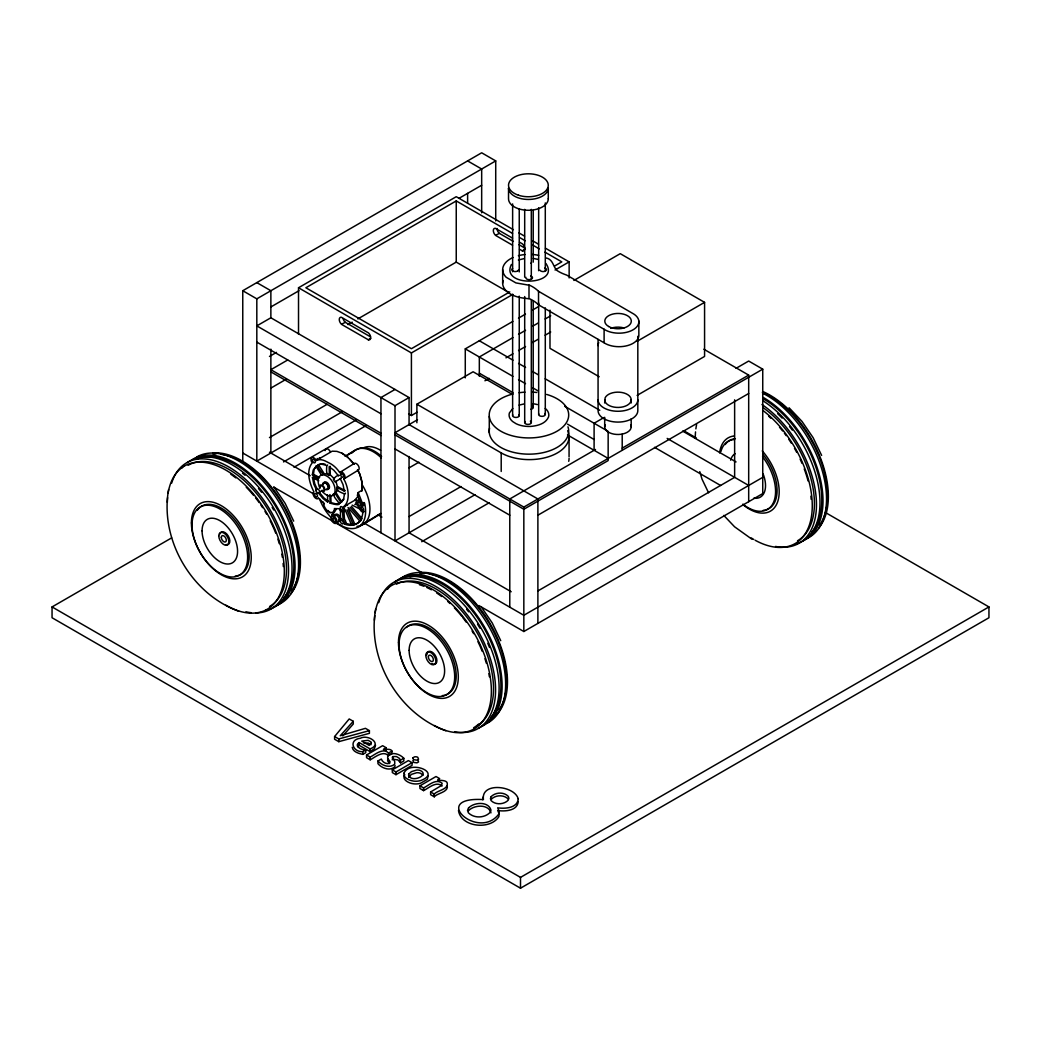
<?xml version="1.0" encoding="UTF-8"?>
<svg xmlns="http://www.w3.org/2000/svg" width="1041" height="1041" viewBox="0 0 1041 1041"><rect width="100%" height="100%" fill="white"/><g stroke="black" fill="none" stroke-linecap="round" stroke-linejoin="round"><path stroke-width="1.5" d="M361.982 483.076L361.917 490.272L358.208 492.549L357.349 495.373L359.809 500.448A3.969 2.368 58.5 0 1 362.164 503.61L362.762 504.195L364.09 502.985M518.223 801.531C517.585 810.9 504.807 811.616 497.65 810.523M458.469 810.471C460.825 827.205 490.22 830.341 498.873 816.665L499.133 813.646L498.145 811.564M364.22 511.339L362.788 512.992A29.812 17.723 58.5 0 1 360.772 519.498L362.138 518.665L351.468 506.42M336.907 521.996A3.969 2.368 58.5 0 0 338.793 521.697L339.288 519.55A3.969 2.368 58.5 0 0 336.334 515.23A3.969 2.368 58.5 0 0 333.549 516.661L331.78 514.996L335.683 508.971M353.029 524.417L350.973 525.302A29.812 17.723 58.5 0 1 345.612 524.469L344.532 523.467A3.643 2.16 58.5 0 0 343.14 520.175L342.476 511.105M344.48 524.065L345.898 522.634A3.643 2.16 58.5 0 0 344.506 519.342L343.842 510.272M361.826 491.261C363.101 484.104 361.37 476.674 357.922 470.35A3.943 2.342 58.5 0 0 358.39 465.743A3.943 2.342 58.5 0 0 354.07 463.57L339.704 472.523A19.792 11.763 58.5 0 0 330.635 463.726L325.052 460.877A19.779 11.763 58.5 0 0 316.204 460.538L316.035 460.135A3.943 2.342 58.5 0 0 311.714 457.754A3.943 2.342 58.5 0 0 312.248 462.855C305.599 470.974 309.737 483.779 313.94 491.912A3.943 2.342 58.5 0 0 314.343 496.96A3.943 2.342 58.5 0 0 318.559 498.158M482.66 799.709L482.972 797.198M168.59 489.595C159.637 539.368 191.232 594.099 238.818 611.236M375.645 609.128C366.692 658.901 398.287 713.645 445.873 730.769M345.404 493.369L344.506 493.928C342.125 492.796 333.745 490.35 337.713 486.746L345.287 490.61L344.376 491.17L336.803 487.305M604.691 402.997L605.133 397.831A13.247 7.651 0 0 1 619.629 392.21A13.247 7.651 0 0 1 631.197 399.77L631.197 402.958M631.184 426.836L630.755 428.801A13.247 7.651 0 0 1 616.246 434.422A13.247 7.651 0 0 1 604.691 426.862L605.133 424.884M631.184 399.796L630.755 401.748A13.247 7.651 0 0 1 616.246 407.382A13.247 7.651 0 0 1 604.691 399.822M339.223 520.76L339.301 520.032A3.643 2.16 58.5 0 1 340.485 518.821L340.433 510.051M412.861 760.516L413.628 762.402L416.947 762.845L418.56 761.921L417.779 760.008M395.125 765.564L394.734 766.827C389.881 771.368 381.709 768.141 377.948 763.691L377.948 760.984L381.331 759.045C382.346 762.168 386.367 764.523 389.529 763.326L390.102 761.778L387.629 758.16L387.786 755.636C392.457 751.472 400.017 754.191 403.804 758.264L403.804 760.971L400.616 762.819L397.883 759.891L392.938 759.253M408.645 777.406L411.364 774.387L416.725 772.721A5.647 3.253 0 0 1 420.486 773.281L423.127 775.129M387.786 758.342L387.629 760.867L389.503 763.521M358.585 495.659L355.085 499.888M404.741 774.556C401.332 779.865 409.399 783.431 413.654 783.821A10.644 6.142 0 0 0 420.304 783.366L427.317 779.371L428.189 775.714M316.035 466.29L314.122 469.465L313.315 475.646L313.289 474.28L319.613 477.507M336.881 490.038L337.791 489.491L335.332 493.72L340.901 502.478L343.647 498.743L344.506 493.928L345.378 493.356M343.907 499.238L340.901 502.478M511.469 264.427C499.433 287.641 561.567 285.989 545.848 263.412M331.78 514.996L336.243 509.374M361.136 520.136L359.366 521.502A29.812 17.723 58.5 0 1 353.42 525.028L354.773 524.157L348.358 509.036M339.704 472.523L339.913 472.25A3.943 2.342 58.5 0 1 344.233 474.423A3.943 2.342 58.5 0 1 343.829 479.029L345.248 481.866A27.157 16.149 58.5 0 1 345.833 504.351L343.712 507.097A3.943 2.342 58.5 0 1 343.556 511.86A3.943 2.342 58.5 0 1 339.301 508.737L334.447 508.568A7.495 4.463 58.5 0 1 329.151 511.977A7.495 4.463 58.5 0 1 323.53 502.998L318.559 498.145M353.276 721.309L340.251 735.727L365.443 728.336L369.399 730.626L369.399 733.332L338.78 741.66L334.603 739.253L334.603 736.547L349.19 718.954L353.276 721.309L353.276 724.015L342.788 735.909M357.557 746.644L359.158 745.278L359.158 742.571L370.128 748.908C383.036 743.886 368.007 733.97 360.355 738.264C348.267 739.735 352.613 752.227 362.828 751.68L365.755 749.975L365.755 752.682L362.828 754.374C358.846 753.489 352.964 752.044 352.248 747.347M392.275 759.891L392.938 756.547L396.491 756.547L399.666 758.551L400.616 762.819M512.81 408.449L509.387 412.978A19.87 11.477 0 0 0 512.666 421.553L516.167 423.765A19.87 11.477 0 0 0 530.676 426.42C537.416 425.86 545.601 423.817 548.529 416.986A19.87 11.477 0 0 0 545.237 408.41M491.196 799.306C495.568 794.856 503.857 794.504 508.268 799.059M335.332 493.72C328.631 496.297 350.518 508.854 330.114 503.18L329.88 494.566M468.528 810.679C474.019 804.862 488.45 803.743 490.988 812.839M359.158 742.571C353.446 746.098 362.125 750.314 365.755 749.975M531.496 262.931L531.417 262.983A3.318 1.913 0 0 1 530.715 263.269M327.876 473.629L323.126 474.032C315.228 465.379 316.581 462.048 326.744 465.574L327.655 465.015M317.57 465.158L322.411 463.687L325.091 464.169M335.983 481.489C331.116 481.84 335.215 474.943 339.418 475.321M321.838 490.636L319.249 492.328L323.907 497.936L328.605 501.45L327.121 501.736L322.996 498.496L318.338 492.874M335.072 482.048L341.201 478.118L340.29 478.678L343.023 484.546L344.376 491.17M316.204 460.538L332.196 451.182L336.894 451.365L341.995 453.212L347.121 456.583L354.2 464.299L349.841 459.224M318.481 464.598L324.037 473.473L321.474 475.099L315.957 466.277L316.867 465.717L313.211 470.012L312.352 474.826L313.289 474.28M345.144 456.244L354.708 450.376M345.508 456.4L354.89 450.662M316.542 490.09L313.822 484.208L312.469 477.585L313.38 477.038L317.167 478.964M326.744 465.574C326.809 468.203 325.26 476.83 330.283 474.852L330.062 466.212M333.315 479.237L334.226 478.678M343.764 479.029L357.987 470.35M333.732 494.722L334.642 494.163M330.114 503.18L331.012 502.634L336.256 503.961L339.795 503.31M339.262 503.571L340.186 503.05M333.224 512.758L334.642 511.847M343.465 506.759L355.983 499.589A3.943 2.342 58.5 0 1 356.764 501.424M332.639 513.655L334.005 512.823M339.301 520.032L340.667 519.186A3.643 2.16 58.5 0 1 340.901 518.6M352.17 505.106L359.887 509.049L361.253 508.216M342.71 519.771L344.077 518.925M358.976 526.616L379.418 514.098M363.296 524.365L381.045 513.486M242.761 461.124L242.761 290.725L481.671 152.793L495.724 160.913L495.724 220.952M242.761 290.725L256.815 298.845L495.724 160.913M298.52 334.304L298.52 287.758L456.244 196.697L513.382 229.697M270.868 306.952L298.975 290.725M459.185 198.232L481.671 185.246M512.536 233.444L456.244 200.939L305.859 287.758L411.416 348.709L509.791 291.896M269.463 356.451L276.49 352.392M341.682 324.441L368.514 339.887A4.502 2.603 60 0 0 370.661 337.648A4.502 2.603 60 0 0 368.514 332.938L341.422 317.284A4.502 2.603 60 0 0 339.275 319.522A4.502 2.603 60 0 0 341.422 324.232L345.352 322.333L370.518 336.855M512.523 238.129L495.464 228.343A4.502 2.603 60 0 0 493.33 230.581A4.502 2.603 60 0 0 495.464 235.292L499.407 233.392L513.395 241.46M348.019 324.597L352.235 322.163M357.857 318.91L456.244 262.111L508.32 292.183M287.693 359.991L270.868 369.698L381.058 433.316M270.868 388.098L286.327 379.171M368.254 339.782L370.7 338.377M519.511 249.228L522.309 250.842L524.755 249.424M554.775 265.936L561.802 261.877L544.911 252.13M298.52 287.758L411.416 352.938L512.81 294.395M555.048 270.009L569.141 261.877L569.141 277.921M269.463 437.584L327.082 404.324M342.541 411.624L256.815 461.124L256.815 298.845M573.877 280.445L620.254 253.666L704.575 302.358L704.575 356.438L637.118 395.385M395.007 389.438L380.954 397.558L380.954 532.784M465.275 377.857L465.275 348.878L512.888 321.383M518.483 318.156L525.471 314.122M532.471 310.088L538.054 306.848M283.516 461.931L356.595 419.744M409.061 397.558L270.868 317.778L256.815 325.885L395.007 405.678L409.061 397.558L409.061 424.923M512.966 337.57L479.328 356.985L479.328 376.308M518.548 334.343L525.549 330.309M532.537 326.275L538.132 323.035M545.12 319.001L550.715 315.774M825.76 512.719L988.95 606.929L988.95 617.742L520.5 888.207L52.05 617.742L52.05 606.929L171.622 537.898M294.017 467.24L365.755 425.808M416.881 422.763L416.881 404.22L473.095 371.767L512.445 394.474M505.965 357.844L512.966 353.797M518.548 350.57L525.549 346.536M532.537 342.502L538.132 339.275M545.12 335.228L550.715 332.001M408.632 413.915L411.416 415.528L417.051 412.275M417.493 419.731L395.007 432.718L523.831 507.097L762.741 369.165L762.741 493.577L523.831 631.51L478.86 605.537M484.95 380.785L489.166 378.351M409.061 467.877L418.898 462.204M637.118 341.292L704.575 302.358M409.061 516.557L461.059 486.537M603.936 417.571L594.099 423.258L594.099 450.298M475.112 494.657L395.007 540.904L395.007 405.678M421.709 541.71L489.166 502.764M595.504 449.491L509.778 498.977L509.778 607.163M736.039 368.345L748.687 361.045L762.741 369.165M622.206 448.137L748.687 375.111L748.687 501.684M537.885 515.204L748.687 393.498M537.885 590.937L734.634 477.351L734.634 399.835M762.741 477.351L523.831 615.283L363.621 522.777M359.158 745.278L370.128 751.615L374.435 748.609L375.541 745.252M366.549 754.985L370.193 757.093C374.903 754.647 383.361 747.308 388.488 753.085L388.488 755.792C383.361 750.014 374.903 757.354 370.193 759.8L366.549 757.692L366.549 754.985L382.633 745.694L386.276 747.802L386.276 750.509M386.276 747.802C377.909 751.914 390.336 746.918 391.95 751.095L391.95 753.801L389.646 755.128M388.488 753.085L391.95 751.095M400.616 760.112L403.804 758.264M392.327 769.872L408.41 760.581L412.054 762.689L412.054 765.395L395.97 774.673L392.327 772.578L392.327 769.872L395.97 771.967L412.054 762.689M442.126 785.981C436.192 780.815 428.788 788.063 423.596 790.626L419.939 788.518L419.939 785.812L436.023 776.521L439.692 778.642C432.614 781.856 446.238 778.525 447.227 783.053C448.658 789.507 437.194 790.405 434.266 794.088L430.623 791.98L430.623 794.686L434.266 796.794C437.194 793.112 448.658 792.214 447.227 785.76M419.939 785.812L423.596 787.92C428.788 785.356 436.192 778.108 442.126 783.274L441.462 785.5L430.623 791.98M52.05 606.929L520.5 877.394L988.95 606.929M519.095 405.118L523.87 403.986M518.353 260.016L524.039 258.623M334.603 736.547L338.78 738.954L369.399 730.626M334.721 494.15L332.821 494.423M363.882 743.092L368.15 743.04L371.051 744.692M354.838 504.391L355.515 504.417A3.943 2.342 58.5 0 0 356.803 503.115M545.939 257.96C554.033 259.183 552.81 268.812 558.666 271.545A37.931 21.9 0 0 0 566.629 275.058L632.199 313.12A19.87 11.477 0 0 1 633.865 329.32A19.87 11.477 0 0 1 605.81 330.283L538.522 291.285A37.931 21.9 0 0 0 529.96 285.377L515.907 282.905L506.212 277.296A26.493 15.303 0 0 1 513.031 257.517M638.849 321.018L638.849 334.551A19.87 11.477 0 0 1 627.684 345.547A19.87 11.477 0 0 1 605.81 343.803L538.522 304.805A37.931 21.9 0 0 0 529.96 298.91L522.296 297.947A26.493 15.303 0 0 1 503.063 280.51M361.826 505.874L363.192 505.913A3.969 2.368 58.5 0 0 364.194 503.428L363.973 502.491M533.317 258.428L538.21 259.43M345.833 523.233L346.978 523.636A29.812 17.723 58.5 0 0 352.339 524.469M361.461 505.692L362.138 505.939M362.854 512.172L362.307 511.964A3.643 2.16 58.5 0 1 359.965 509.283L359.887 509.049M522.309 250.842L522.569 250.946A4.502 2.603 60 0 0 524.716 248.708A4.502 2.603 60 0 0 522.569 243.997L519.511 242.163M544.833 268.005L545.51 268.318A3.318 1.913 0 0 1 545.978 270.634L545.445 271.024A3.318 1.913 0 0 1 541.437 271.298L540.76 270.985A3.318 1.913 0 0 1 539.928 270.113M312.352 474.826L318.702 478.066M312.469 477.585L318.78 480.812M467.617 160.913L481.671 169.019L481.671 212.832M518.965 232.911L524.534 236.125M532.901 240.952L538.47 244.18M545.445 248.2L569.141 261.877M519.576 237.504L525.211 240.757M532.25 244.817L539.277 248.877M703.859 349.229L748.687 375.111M518.978 244.687L524.573 247.914M495.737 235.5L512.523 245.195M599.174 376.725L549.986 348.332L549.986 310.153M683.69 430.688L696.351 438.001M682.636 431.091L736.039 461.931M667.177 438.404L748.687 485.457M479.328 340.758L512.979 360.186M518.574 363.426L525.575 367.46M532.576 371.507L538.171 374.734M545.172 378.781L599.759 410.284M654.529 447.331L720.58 485.457M465.275 348.878L512.927 376.387M518.522 379.614L525.523 383.661M532.511 387.694L538.119 390.935M564.703 406.276L608.152 431.364L608.152 460.577L523.831 509.257L395.007 434.878M479.328 373.212L512.927 392.613M567.501 424.129L594.099 439.484M567.501 434.943L608.152 458.417M256.815 282.618L270.868 290.725L270.868 318.312M416.881 404.22L501.202 452.9A39.753 22.954 0 0 0 549.18 456.544A39.753 22.954 0 0 0 567.709 430.727M409.061 424.598L537.885 498.977L537.885 623.39M256.815 342.112L380.954 413.784M270.868 371.871L381.162 435.541M395.007 448.944L509.778 515.204M269.463 452.197L310.218 475.724M377.675 514.67L381.891 517.104M408.593 532.524L511.183 591.743M242.761 453.004L314.434 494.384M273.679 487.084L422.646 573.084M751.914 539.199L734.569 526.785L723.794 515.412M341.995 453.212L348.228 457.65M330.283 474.852L334.317 478.782M499.407 233.392L499.133 233.171A4.502 2.603 60 0 1 496.999 228.46M345.352 322.333L345.078 322.111A4.502 2.603 60 0 1 343.101 318.611M334.916 515.985L333.133 514.163M789.065 407.76L801.986 421.41L813.099 437.662L821.622 455.411M377.948 760.984C381.709 765.434 389.881 768.661 394.734 764.12L394.721 761.478L392.275 757.184M350.101 507.253L360.746 519.472M348.032 507.488L359.783 520.968M329.984 512.901L329.307 512.081A29.812 17.723 58.5 0 1 328.149 510.532M347.108 504.716L347.278 504.95A1.991 1.184 58.5 0 1 347.512 505.405M481.098 606.669L492.211 622.921L500.734 640.67M274.043 487.136L285.156 503.389L293.679 521.125M338.52 475.88L333.849 470.259L329.151 466.745L329.385 475.412M336.295 493.096L341.799 501.918M357.466 469.79L359.574 473.707M358.208 492.549L362.762 504.195M708.57 492.783L702.011 479.133L699.773 471.625M335.931 481.371L337.844 488.164M354.773 524.157L354.786 524.183A29.812 17.723 58.5 0 0 360.733 520.669M330.361 451.859L330.192 451.456A3.943 2.342 58.5 0 0 327.108 448.827A3.943 2.342 58.5 0 0 325.143 450.597M317.024 488.867L314.733 483.649L313.38 477.038M346.991 509.869L353.406 524.989M345.235 510.077L351.663 525.25M319.652 458.157L319.626 458.092A1.991 1.184 58.5 0 0 319.392 457.637M359.652 473.941L361.813 481.801M340.667 519.186L340.654 518.704A3.969 2.368 58.5 0 0 337.687 514.397A3.969 2.368 58.5 0 0 334.916 515.815M330.83 495.451L331.012 502.634M327.512 494.774L327.707 502.009M637.821 336.321L637.821 410.609A19.87 11.477 0 0 1 617.938 422.086A19.87 11.477 0 0 1 598.068 410.609L598.068 339.405M631.197 418.859L631.197 426.823A13.247 7.651 0 0 0 630.729 424.845M622.206 434.136L622.206 450.298M604.691 417.311L604.691 426.862M604.105 329.151L604.105 342.671M569.063 436.673L569.063 456.765M545.289 202.917L545.289 270.725M545.289 307.863L545.289 414.435M538.665 207.758L538.665 270.725M538.665 303.022L538.665 414.435M538.522 291.285L538.522 304.805M533.213 210.477L533.213 262.15M533.213 300.901L533.213 407.473M531.313 209.358L531.313 278.793M531.313 299.782L531.313 422.503M528.997 284.935L528.997 298.468M524.69 209.358L524.69 277.179M524.69 296.555L524.69 422.503M523.831 507.097L523.831 631.51M520.5 877.394L520.5 888.207M519.238 208.955L519.238 271.922M519.238 296.138L519.238 415.632M512.627 203.906L512.627 271.727M512.627 294.33L512.627 415.437M502.66 269.645L502.66 283.178M501.202 452.9L501.202 471.443M489.283 416.426L489.283 432.653M467.617 193.366L467.617 203.099M456.244 200.939L456.244 262.111M434.266 794.088L434.266 796.794M423.596 787.92L423.596 790.626M411.416 352.938L411.416 415.528M409.061 456.518L409.061 532.784M395.97 771.967L395.97 774.673M370.193 757.093L370.193 759.8M370.128 748.908L370.128 751.615M362.828 751.68L362.828 754.374M338.78 738.954L338.78 741.66M270.868 349.151L270.868 453.004M598.068 345.586A19.87 11.477 0 0 1 598.744 342.619M637.821 399.796A19.87 11.477 0 0 1 617.938 411.273A19.87 11.477 0 0 1 598.068 399.796M610.755 328.344A13.247 7.651 0 0 1 623.988 327.967M518.379 255.67A26.493 15.303 0 0 1 525.015 254.538M531.925 254.433A26.493 15.303 0 0 1 538.652 255.37M518.457 269.957A3.318 1.913 0 0 1 517.741 270.855M517.117 271.207A3.318 1.913 0 0 1 513.083 271.128L512.497 270.764A3.318 1.913 0 0 1 512.614 268.448M525.926 277.309A3.318 1.913 0 0 0 526.369 278.741L526.915 279.131A3.318 1.913 0 0 0 530.936 279.339L531.6 279.014A3.318 1.913 0 0 0 531.951 276.698L531.404 276.307A3.318 1.913 0 0 0 530.689 276.021M569.063 458.313A39.753 22.954 0 0 1 568.711 461.306M532.419 403.687A19.87 11.477 0 0 1 537.364 404.585M518.886 414.656A3.318 1.913 0 0 1 518.717 416.569L518.158 416.947A3.318 1.913 0 0 1 514.137 417.142A3.318 1.913 0 0 1 512.784 414.943M532.237 406.12A3.318 1.913 0 0 1 530.754 409.321M530.35 421.15A3.318 1.913 0 0 1 530.546 423.726A3.318 1.913 0 0 1 526.108 424.064A3.318 1.913 0 0 1 525.132 421.54M544.846 413.485A3.318 1.913 0 0 1 542.4 416.335A3.318 1.913 0 0 1 538.77 413.941M546.629 394.422A39.753 22.954 0 0 1 559.524 429.647A39.753 22.954 0 0 1 497.182 428.775A39.753 22.954 0 0 1 513.044 393.953M519.108 392.756A39.753 22.954 0 0 1 524.976 392.145M532.393 392.119A39.753 22.954 0 0 1 536.805 392.483M567.957 426.797A39.753 22.954 0 0 1 530.155 454.149A39.753 22.954 0 0 1 489.556 428.15M407.604 576.246A82.733 47.769 60 0 1 411.859 574.255M419.718 572.511A82.733 47.769 60 0 1 495.386 633.566A82.733 47.769 60 0 1 490.337 719.539M395.086 582.374A84.412 48.732 60 0 1 483.232 624.912A84.412 48.732 60 0 1 481.801 726.189M399.822 579.264A84.412 48.732 60 0 1 486.043 621.711A84.412 48.732 60 0 1 488.164 722.727M420.161 573.63A81.497 47.053 60 0 1 424.611 573.513M429.269 573.981A81.497 47.053 60 0 1 493.122 630.612A81.497 47.053 60 0 1 498.886 709.975M466.615 609.323A82.707 47.756 60 0 1 468.658 611.809M477.572 624.262A82.707 47.756 60 0 1 479.992 628.204M487.748 643.286A82.707 47.756 60 0 1 489.517 647.489M409.959 576.753A82.707 47.756 60 0 1 483.792 627.788A82.707 47.756 60 0 1 491.066 717.249M375.189 612.668A82.733 47.769 60 0 1 438.912 593.474A82.733 47.769 60 0 1 491.326 693.618A82.733 47.769 60 0 1 434.253 725.512M374.448 620.254A82.733 47.769 60 0 1 374.799 615.634M406.315 627.489A39.337 22.707 60 0 1 449.296 650.677A39.337 22.707 60 0 1 442.295 695.622M378.716 602.674A84.412 48.732 60 0 1 477.481 630.013A84.412 48.732 60 0 1 454.657 731.693M387.733 589.102A84.412 48.732 60 0 1 392.067 584.118M394.552 582.049A84.412 48.732 60 0 1 481.619 629.037A84.412 48.732 60 0 1 478.782 727.932M419.419 584.704A81.497 47.053 60 0 1 423.856 586.252M426.862 587.527A81.497 47.053 60 0 1 431.377 589.792M436.634 592.941A81.497 47.053 60 0 1 441.657 596.48M447.799 601.516A81.497 47.053 60 0 1 450.011 603.533M454.397 607.866A81.497 47.053 60 0 1 461.697 616.181M462.607 617.339A81.497 47.053 60 0 1 466.212 622.154M472.094 631.054A81.497 47.053 60 0 1 473.629 633.657M477.936 641.698A81.497 47.053 60 0 1 482.243 651.354M484.937 658.693A81.497 47.053 60 0 1 486.342 663.208M488.854 673.67A81.497 47.053 60 0 1 489.4 676.806M478.6 724.081A81.497 47.053 60 0 1 473.629 727.763M396.491 584.131A81.497 47.053 60 0 1 477.299 633.058A81.497 47.053 60 0 1 476.648 726.019M426.849 654.854A7.118 4.112 60 0 1 431.872 651.952A7.118 4.112 60 0 1 436.908 660.671A7.118 4.112 60 0 1 431.872 663.572M762.923 391.546A82.733 47.769 60 0 1 819.722 456.075A82.733 47.769 60 0 1 818.512 528.229M816.274 530.546A82.733 47.769 60 0 1 811.225 534.267M763.326 397.48A84.412 48.732 60 0 1 819.176 474.358A84.412 48.732 60 0 1 802.689 540.93M762.598 393.173A84.412 48.732 60 0 1 821.922 469.595A84.412 48.732 60 0 1 806.202 538.9M762.259 450.896A42.304 24.424 60 0 1 777.536 502.139A42.304 24.424 60 0 1 742.793 504.495M719.617 452.887A42.304 24.424 60 0 1 734.321 435.971M762.337 392.314A81.497 47.053 60 0 1 817.771 453.316A81.497 47.053 60 0 1 819.774 524.716M777.692 413.706A82.707 47.756 60 0 1 782.142 418.105M789.546 426.537A82.707 47.756 60 0 1 792.331 430.115M763.326 398.872A82.707 47.756 60 0 1 814.895 464.338A82.707 47.756 60 0 1 811.954 531.99M762.676 410.297A82.733 47.769 60 0 1 812.149 509.986A82.733 47.769 60 0 1 755.141 540.24M753.762 539.459A82.733 47.769 60 0 1 751.238 537.937M695.271 438.144A82.733 47.769 60 0 1 695.531 431.885M695.869 428.866A82.733 47.769 60 0 1 696.611 424.546M725.187 444.546A39.337 22.707 60 0 1 735.362 438.677M763.183 454.735A39.337 22.707 60 0 1 763.183 510.35M761.973 404.52A84.412 48.732 60 0 1 816.066 496.401A84.412 48.732 60 0 1 775.545 546.434M762.897 400.785A84.412 48.732 60 0 1 817.224 480.278A84.412 48.732 60 0 1 796.638 543.792M768.687 416.257A81.497 47.053 60 0 1 770.9 418.274M779.527 427.265A81.497 47.053 60 0 1 782.585 430.922M784.42 433.264A81.497 47.053 60 0 1 786.215 435.659M788.844 439.38A81.497 47.053 60 0 1 791.368 443.206M794.517 448.385A81.497 47.053 60 0 1 796.729 452.367M800.139 459.185A81.497 47.053 60 0 1 801.986 463.323M804.238 468.944A81.497 47.053 60 0 1 808.063 480.942M810.9 496.219A81.497 47.053 60 0 1 811.173 499.277M763.053 407.643A81.497 47.053 60 0 1 811.147 479.485A81.497 47.053 60 0 1 797.536 540.76M763.144 474.006A25.114 14.496 60 0 1 753.827 498.158M730.613 460.174A25.114 14.496 60 0 1 735.206 453.642M762.559 456.726A39.337 22.707 60 0 1 773.71 501.918A39.337 22.707 60 0 1 742.923 504.221M720.893 451.56A39.337 22.707 60 0 1 733.853 439.549M356.23 449.842A33.455 19.883 58.5 0 1 381.592 456.413M364.584 503.076A33.455 19.883 58.5 0 1 335.657 521.788M331.624 518.106A33.455 19.883 58.5 0 1 319.496 498.704M323.738 483.597A3.969 2.355 58.5 0 1 326.653 482.269A3.969 2.355 58.5 0 1 329.49 486.824A3.969 2.355 58.5 0 1 327.069 488.945M351.767 453.082A33.78 20.078 58.5 0 1 381.318 457.897M362.164 484.755A33.78 20.078 58.5 0 1 356.946 526.369M320.016 487.943A11.698 6.949 58.5 0 1 324.519 475.099A11.698 6.949 58.5 0 1 334.968 491.82A11.698 6.949 58.5 0 1 321.63 490.532M322.736 484.208A3.969 2.355 58.5 0 1 325.651 482.881A3.969 2.355 58.5 0 1 328.501 487.435A3.969 2.355 58.5 0 1 326.08 489.556M322.983 484.338A3.63 2.16 58.5 0 1 327.186 484.572A3.63 2.16 58.5 0 1 326.666 489.4M319.756 488.06A3.63 2.16 58.5 0 1 321.565 484.989A3.63 2.16 58.5 0 1 324.831 489.465A3.63 2.16 58.5 0 1 321.877 490.988M320.355 486.668A2.603 1.548 58.5 0 1 322.502 486.277A2.603 1.548 58.5 0 1 324.076 489.413A2.603 1.548 58.5 0 1 322.19 490.337M317.713 459.341A1.991 1.184 58.5 0 1 317.167 458.469M345.599 506.642A1.991 1.184 58.5 0 1 345.3 506.238M358.468 500.539A3.969 2.368 58.5 0 1 359.509 498.899M324.115 503.87A29.812 17.723 58.5 0 1 323.283 502.126M362.333 510.051A3.643 2.16 58.5 0 1 361.761 509.296M362.919 448.19A31.373 18.647 58.5 0 1 380.551 450.324M212.663 452.965A82.733 47.769 60 0 1 284.609 506.811A82.733 47.769 60 0 1 290.569 593.943M288.331 596.259A82.733 47.769 60 0 1 283.282 599.993M193.171 459.029A84.412 48.732 60 0 1 279.6 511.365A84.412 48.732 60 0 1 273.249 607.254M196.697 456.986A84.412 48.732 60 0 1 283.126 509.335A84.412 48.732 60 0 1 276.776 605.224M213.106 454.084A81.497 47.053 60 0 1 216.034 453.954M220.64 454.227A81.497 47.053 60 0 1 285.52 510.012A81.497 47.053 60 0 1 291.831 590.429M242.527 473.226A82.707 47.756 60 0 1 245.038 475.256M258.506 488.554A82.707 47.756 60 0 1 261.603 492.263M272.156 507.344A82.707 47.756 60 0 1 273.718 509.986M196.801 459.094A82.707 47.756 60 0 1 273.926 503.597A82.707 47.756 60 0 1 284.011 597.703M168.135 493.122A82.733 47.769 60 0 1 232.312 474.254A82.733 47.769 60 0 1 284.232 575.113A82.733 47.769 60 0 1 225.819 605.185M167.341 502.283A82.733 47.769 60 0 1 167.588 497.611M197.243 510.272A39.337 22.707 60 0 1 240.992 528.88A39.337 22.707 60 0 1 235.24 576.076M171.661 483.128A84.412 48.732 60 0 1 267.199 505.236A84.412 48.732 60 0 1 255.644 612.954M250.868 612.668A84.412 48.732 60 0 1 245.949 611.796M181.668 468.216A84.412 48.732 60 0 1 183.841 465.717M187.497 462.503A84.412 48.732 60 0 1 277.244 514.345A84.412 48.732 60 0 1 265.507 610.312M230.829 474.241A81.497 47.053 60 0 1 235.839 477.897M246.249 487.214A81.497 47.053 60 0 1 253.64 495.412M255.552 497.806A81.497 47.053 60 0 1 259.157 502.608M260.901 505.106A81.497 47.053 60 0 1 262.605 507.644M265.039 511.508A81.497 47.053 60 0 1 266.574 514.111M270.192 520.786A81.497 47.053 60 0 1 275.735 533.174M277.882 539.147A81.497 47.053 60 0 1 279.287 543.662M281.799 554.124A81.497 47.053 60 0 1 282.345 557.273M283.113 563.48A81.497 47.053 60 0 1 283.334 566.512M188.096 465.314A81.497 47.053 60 0 1 269.593 512.367A81.497 47.053 60 0 1 269.593 606.474M219.963 533.916A7.118 4.112 60 0 1 228.369 536.167A7.118 4.112 60 0 1 226.118 544.586M518.223 798.824C517.585 808.193 504.807 808.922 497.65 807.816L499.133 810.939L498.873 813.958C478.574 841.453 428.97 796.326 483.427 799.592C480.734 781.791 514.592 785.5 518.223 798.824M404.038 773.06C402.932 778.213 409.673 780.477 413.654 781.114A10.644 6.142 0 0 0 420.304 780.672C442.906 772.682 409.79 759.683 404.038 773.06M412.861 757.822L413.628 759.696L416.947 760.138L418.56 759.214L417.779 757.301A3.058 1.77 0 0 0 414.5 756.872L412.861 757.822M408.879 773.931L408.645 774.712A5.739 3.318 0 0 0 409.634 776.859C413.68 782.012 429.256 774.894 420.486 770.574A5.647 3.253 0 0 0 416.725 770.028L411.364 771.68L408.879 773.931M491.196 796.599L490.441 798.59L491.04 800.555C495.464 805.044 503.74 804.654 508.138 800.295L508.906 798.304L508.268 796.352C503.857 791.798 495.568 792.162 491.196 796.599M468.528 807.972L467.526 810.405L468.385 812.8C474.045 818.499 484.312 818.174 489.947 812.592L490.988 810.132C488.45 801.036 474.019 802.156 468.528 807.972M317.44 496.388L317.297 496.713A1.991 1.184 58.5 0 1 315.176 496.115A1.991 1.184 58.5 0 1 314.968 493.564L315.267 493.46A1.991 1.184 58.5 0 1 316.867 494.397A1.991 1.184 58.5 0 1 317.44 496.388M340.875 474.032L340.745 474.358A1.991 1.184 58.5 0 0 342.567 477.272L342.905 477.285A1.991 1.184 58.5 0 0 343.14 474.852A1.991 1.184 58.5 0 0 340.875 474.032M371.312 743.092L369.191 745.395L361.734 741.088L368.15 740.333L371.051 741.986L371.312 743.092M343.231 523.415L343.062 523.701A1.991 1.184 58.5 0 1 340.758 522.543L340.563 522.075A1.991 1.184 58.5 0 1 340.954 520.357A1.991 1.184 58.5 0 1 342.723 521.242L342.996 521.684A1.991 1.184 58.5 0 1 343.231 523.415M361.305 507.201L361.045 507.37A1.991 1.184 58.5 0 0 361.11 509.374A1.991 1.184 58.5 0 0 362.828 510.754L363.14 510.702A1.991 1.184 58.5 0 0 363.062 508.086L362.723 507.709A1.991 1.184 58.5 0 0 361.305 507.201M313.523 462.464L313.172 462.126A1.991 1.184 58.5 0 1 312.807 459.38A1.991 1.184 58.5 0 1 315.085 460.877L315.241 461.345A1.991 1.184 58.5 0 1 313.523 462.464M342.736 507.735L342.424 507.318A1.991 1.184 58.5 0 0 340.823 506.616A1.991 1.184 58.5 0 0 340.355 508.086L340.511 508.555A1.991 1.184 58.5 0 0 342.658 510.129A1.991 1.184 58.5 0 0 342.736 507.735M548.269 198.805L548.269 187.992A19.87 11.477 0 0 1 528.399 199.456A19.87 11.477 0 0 1 508.529 187.992L508.529 198.805A19.87 11.477 0 0 0 528.399 210.282A19.87 11.477 0 0 0 548.269 198.805M518.457 195.214A19.87 11.477 0 0 0 548.269 185.285A19.87 11.477 0 0 0 518.457 175.343A19.87 11.477 0 0 0 518.457 195.214M608.686 326.51A13.247 7.651 0 0 0 630.859 323.074A13.247 7.651 0 0 0 614.632 313.705A13.247 7.651 0 0 0 608.686 326.51M398.469 642.505A42.304 24.424 60 0 0 443.336 698.329A42.304 24.424 60 0 0 443.336 638.497A42.304 24.424 60 0 0 398.469 642.505M425.834 655.44A7.118 4.112 60 0 0 433.381 664.822A7.118 4.112 60 0 0 433.381 654.763A7.118 4.112 60 0 0 425.834 655.44M409.126 650.391A25.114 14.496 60 0 0 435.75 683.521A25.114 14.496 60 0 0 435.75 648.023A25.114 14.496 60 0 0 409.126 650.391M428.358 656.884A3.552 2.056 60 0 0 432.119 661.582A3.552 2.056 60 0 0 432.119 656.559A3.552 2.056 60 0 0 428.358 656.884M399.067 644.587A39.337 22.707 60 0 0 440.785 696.494A39.337 22.707 60 0 0 440.785 640.866A39.337 22.707 60 0 0 399.067 644.587M315.904 490.493A2.603 1.548 58.5 0 0 319.08 493.161A2.603 1.548 58.5 0 0 318.208 489.14A2.603 1.548 58.5 0 0 315.904 490.493M331.311 518.912A3.969 2.368 58.5 0 0 335.996 523.428A3.969 2.368 58.5 0 0 335.176 517.429A3.969 2.368 58.5 0 0 331.311 518.912M332.73 519.42A1.991 1.184 58.5 0 0 335.085 521.671A1.991 1.184 58.5 0 0 334.668 518.678A1.991 1.184 58.5 0 0 332.73 519.42M356.217 502.79A3.969 2.368 58.5 0 0 360.915 507.305A3.969 2.368 58.5 0 0 360.082 501.307A3.969 2.368 58.5 0 0 356.217 502.79M357.649 503.297A1.991 1.184 58.5 0 0 359.991 505.549A1.991 1.184 58.5 0 0 359.574 502.556A1.991 1.184 58.5 0 0 357.649 503.297M191.414 522.959A42.304 24.424 60 0 0 236.281 578.783A42.304 24.424 60 0 0 236.281 518.952A42.304 24.424 60 0 0 191.414 522.959M218.779 535.894A7.118 4.112 60 0 0 226.326 545.276A7.118 4.112 60 0 0 226.326 535.217A7.118 4.112 60 0 0 218.779 535.894M202.071 530.858A25.114 14.496 60 0 0 228.695 563.988A25.114 14.496 60 0 0 228.695 528.477A25.114 14.496 60 0 0 202.071 530.858M221.304 537.351A3.552 2.056 60 0 0 225.064 542.036A3.552 2.056 60 0 0 225.064 537.013A3.552 2.056 60 0 0 221.304 537.351M192.012 525.054A39.337 22.707 60 0 0 233.731 576.948A39.337 22.707 60 0 0 233.731 521.32A39.337 22.707 60 0 0 192.012 525.054"/></g></svg>
